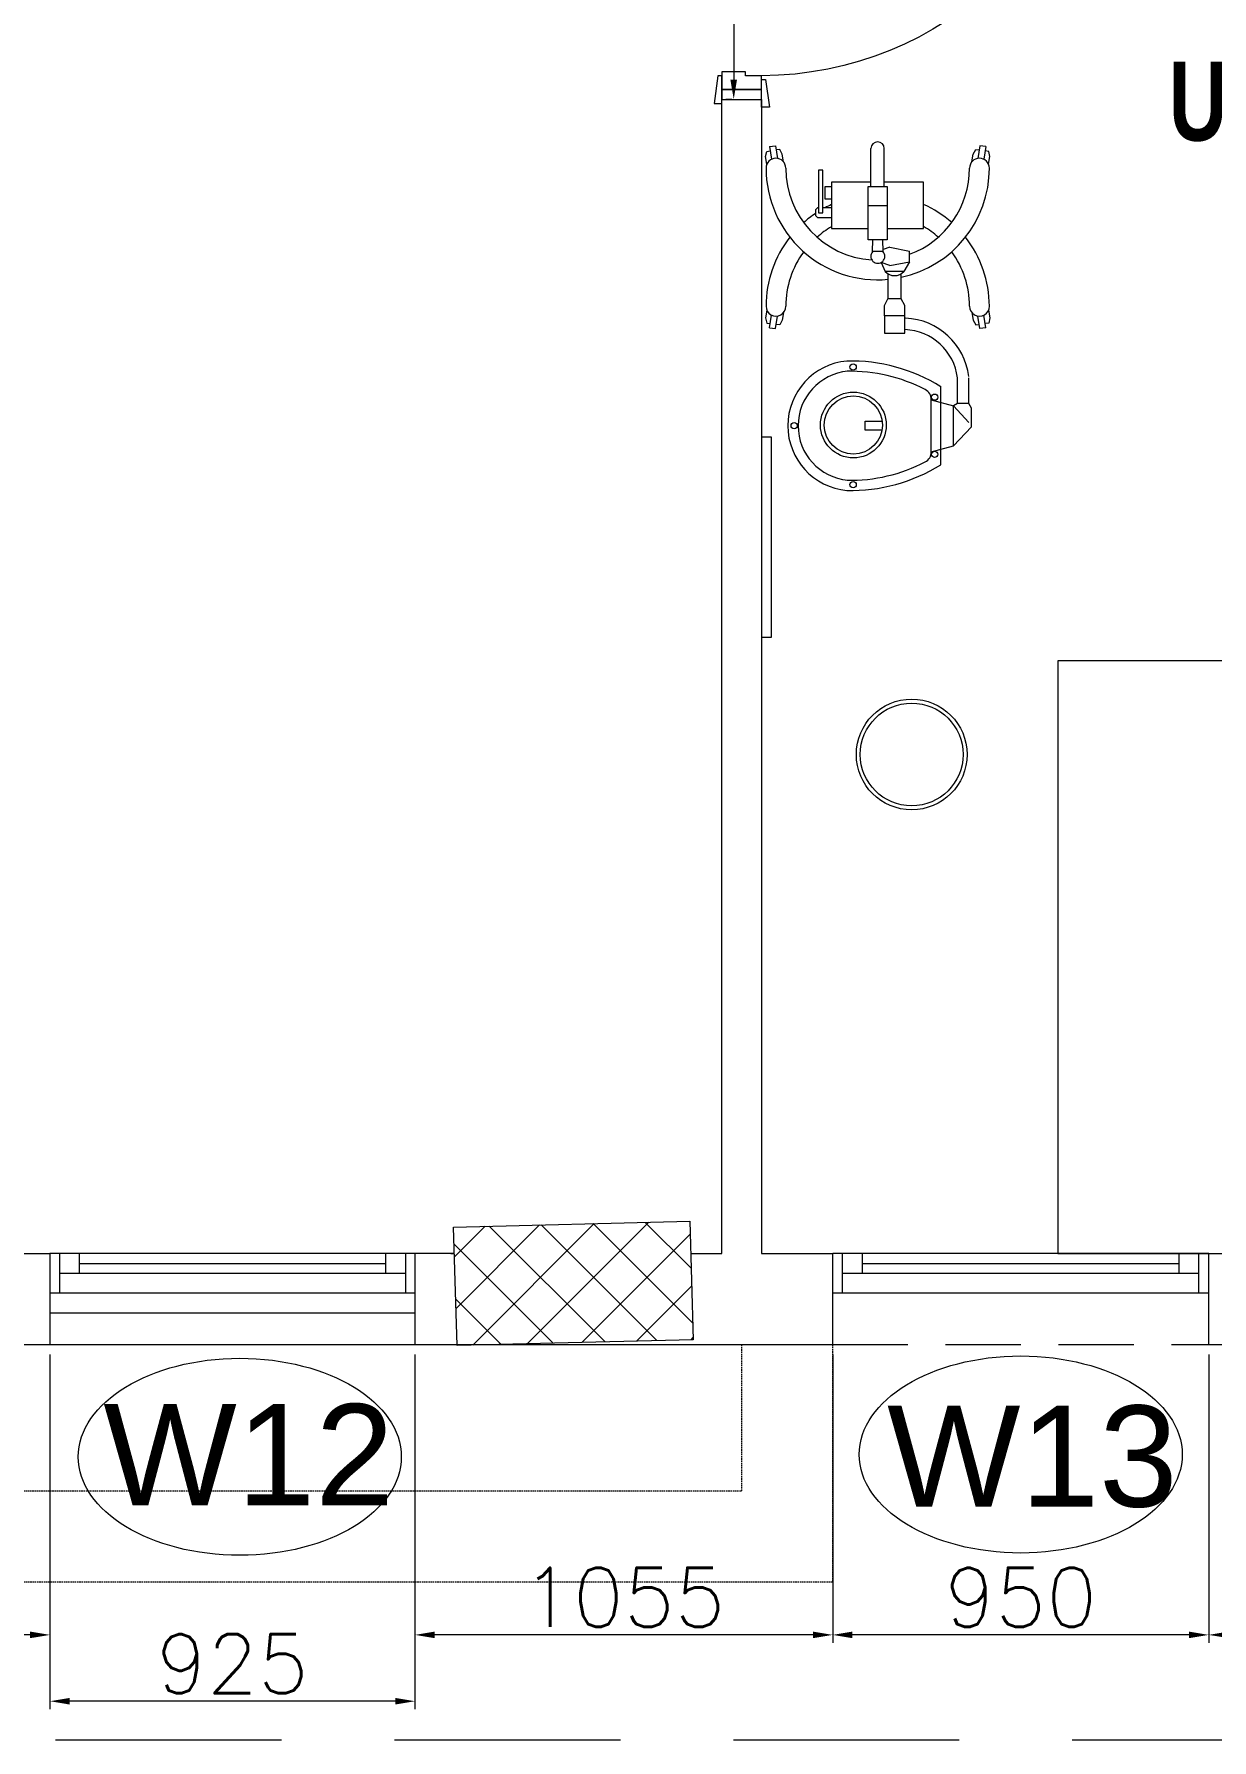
# Model space of a CAD drawing. Header units: millimetres. Extents: x -2143172 to 5255, y -610845 to 279739.
# Drawn here: x -1074197 to -1071218, y -595618 to -591303 of the extents above; entities that cross this region are included whole.
import ezdxf

# ---------------------------------------------------------------- set-up
doc = ezdxf.new("R2010")
doc.units = ezdxf.units.MM
doc.header["$LTSCALE"] = 30
doc.linetypes.add('HIDDEN', pattern=[9.525, 6.35, -3.175])
doc.linetypes.add('HIDDEN2', pattern=[0.1875, 0.125, -0.0625])
doc.layers.get('0').update_dxf_attribs({"lineweight": 5})
doc.layers.get('Defpoints').update_dxf_attribs({"lineweight": 5})
for name, color, linetype, lineweight in [('72_EGR_BASE_TEXT', 7, 'Continuous', 5), ('Al Window tag', 5, 'Continuous', 5), ('Aluminum', 7, 'Continuous', 5), ('C-HYDR-CTCH', 6, 'Continuous', 5), ('dims.', 152, 'Continuous', 5), ('Hatch', 252, 'Continuous', 5), ('LOADING', 163, 'Continuous', 5), ('Proj', 7, 'HIDDEN2', 5), ('Structure', 20, 'Continuous', 5), ('Walls', 32, 'Continuous', 5)]:
    doc.layers.add(name, color=color, linetype=linetype, lineweight=lineweight)
doc.layers.add('Wooden Joinery', color=7, linetype='Continuous', lineweight=5, true_color=0x521300)
doc.styles.add('SIMPLEX', font='SIMPLEX.shx', dxfattribs={"height": 150})
doc.styles.add('TTLB-A0-JeddahDP$0$swis721', font='swiss.ttf')
doc.styles.add('X3G_ENTITY_9EC9', font='swisscl.ttf', dxfattribs={"height": 0.2})
doc.dimstyles.new('Buk', dxfattribs={"dimtxt": 150, "dimasz": 50, "dimexe": 20, "dimexo": 25, "dimgap": 20, "dimtad": 1, "dimdec": 0, "dimrnd": 5, "dimdsep": 46, "dimtxsty": 'SIMPLEX', "dimcen": 0, "dimdle": 20, "dimclrd": 256, "dimclre": 256, "dimclrt": 256, "dimadec": 0, "dimazin": 0, "dimtfac": 0.0075, "dimtdec": 0, "dimtmove": 1, "dimatfit": 2, "dimldrblk": 'ARCHTICK', "dimfxl": 1, "dimtolj": 1, "dimtzin": 0, "dimlwd": -1, "dimlwe": -1, "dimarcsym": 0})

# ---------------------------------------------------------------- blocks, each defined once
blk = doc.blocks.new('*D362')
at = {"layer": 'Defpoints', "color": 0, "transparency": 16777216}
for p in [(-1072407, -590488.1, 0.1), (-1072427.2, -591468.1), (-1072407, -591468.1, 0.1)]:
    blk.add_point(p, dxfattribs=at)
at = {"layer": 'dims.', "linetype": 'Continuous', "transparency": 16777216}
for p, q in [((-1072432, -590488.1), (-1072447.2, -590488.1)), ((-1072432, -591468.1), (-1072447.2, -591468.1))]:
    blk.add_line(p, q, dxfattribs=at)
at = {"layer": 'dims.', "transparency": 16777216}
blk.add_line((-1072427.2, -590538.1), (-1072427.2, -591418.1), dxfattribs=at)
for points in [[(-1072435.6, -590538.1), (-1072418.9, -590538.1), (-1072427.2, -590488.1)], [(-1072435.6, -591418.1), (-1072418.9, -591418.1), (-1072427.2, -591468.1)]]:
    blk.add_solid(points, dxfattribs=at)
at = {"layer": 'dims.', "transparency": 16777216, "insert": (-1072522.2, -590978.1), "char_height": 150, "attachment_point": 5, "rotation": 90, "style": 'SIMPLEX'}
blk.add_mtext('\\A1;980', dxfattribs=at)
blk = doc.blocks.new('_ArchTick')
at = {"color": 0, "linetype": 'ByBlock', "const_width": 0.15}
blk.add_lwpolyline([(-0.5, -0.5), (0.5, 0.5)], dxfattribs=at)
blk = doc.blocks.new('*D736')
at = {"layer": 'Defpoints', "color": 0, "transparency": 16777216}
for p in [(-1071225.4, -594618.1, 0.1), (-1070641.2, -594618.1, 0.1), (-1071225.4, -595352.5)]:
    blk.add_point(p, dxfattribs=at)
at = {"layer": 'dims.', "linetype": 'Continuous', "transparency": 16777216}
for p, q in [((-1071225.4, -594643.1), (-1071225.4, -595372.5)), ((-1070641.2, -594643.1), (-1070641.2, -595372.5))]:
    blk.add_line(p, q, dxfattribs=at)
at = {"layer": 'dims.', "transparency": 16777216}
blk.add_line((-1070691.2, -595352.5), (-1071175.4, -595352.5), dxfattribs=at)
for points in [[(-1071175.4, -595344.2), (-1071175.4, -595360.8), (-1071225.4, -595352.5)], [(-1070691.2, -595344.2), (-1070691.2, -595360.8), (-1070641.2, -595352.5)]]:
    blk.add_solid(points, dxfattribs=at)
at = {"layer": 'dims.', "transparency": 16777216, "insert": (-1070933.3, -595257.5), "char_height": 150, "attachment_point": 5, "style": 'SIMPLEX'}
blk.add_mtext('\\A1;585', dxfattribs=at)
blk = doc.blocks.new('*D737')
at = {"layer": 'Defpoints', "color": 0, "transparency": 16777216}
for p in [(-1072176.8, -594618.1, 0.1), (-1071225.4, -594618.1, 0.1), (-1072176.8, -595352.5)]:
    blk.add_point(p, dxfattribs=at)
at = {"layer": 'dims.', "linetype": 'Continuous', "transparency": 16777216}
for p, q in [((-1072176.8, -594643.1), (-1072176.8, -595372.5)), ((-1071225.4, -594643.1), (-1071225.4, -595372.5))]:
    blk.add_line(p, q, dxfattribs=at)
at = {"layer": 'dims.', "transparency": 16777216}
blk.add_line((-1071275.4, -595352.5), (-1072126.8, -595352.5), dxfattribs=at)
for points in [[(-1072126.8, -595344.2), (-1072126.8, -595360.8), (-1072176.8, -595352.5)], [(-1071275.4, -595344.2), (-1071275.4, -595360.8), (-1071225.4, -595352.5)]]:
    blk.add_solid(points, dxfattribs=at)
at = {"layer": 'dims.', "transparency": 16777216, "insert": (-1071701.1, -595257.5), "char_height": 150, "attachment_point": 5, "style": 'SIMPLEX'}
blk.add_mtext('\\A1;950', dxfattribs=at)
blk = doc.blocks.new('*D738')
at = {"layer": 'Defpoints', "color": 0, "transparency": 16777216}
for p in [(-1073233.6, -594618.1, 0.1), (-1072176.8, -594618.1, 0.1), (-1073233.6, -595352.5)]:
    blk.add_point(p, dxfattribs=at)
at = {"layer": 'dims.', "linetype": 'Continuous', "transparency": 16777216}
for p, q in [((-1073233.6, -594643.1), (-1073233.6, -595372.5)), ((-1072176.8, -594643.1), (-1072176.8, -595372.5))]:
    blk.add_line(p, q, dxfattribs=at)
at = {"layer": 'dims.', "transparency": 16777216}
blk.add_line((-1072226.8, -595352.5), (-1073183.6, -595352.5), dxfattribs=at)
for points in [[(-1073183.6, -595344.2), (-1073183.6, -595360.8), (-1073233.6, -595352.5)], [(-1072226.8, -595344.2), (-1072226.8, -595360.8), (-1072176.8, -595352.5)]]:
    blk.add_solid(points, dxfattribs=at)
at = {"layer": 'dims.', "transparency": 16777216, "insert": (-1072705.2, -595257.5), "char_height": 150, "attachment_point": 5, "style": 'SIMPLEX'}
blk.add_mtext('\\A1;1055', dxfattribs=at)
blk = doc.blocks.new('*D739')
at = {"layer": 'Defpoints', "color": 0, "transparency": 16777216}
for p in [(-1074157, -594618.1, 0.1), (-1073233.6, -594618.1, 0.1), (-1074157, -595520.3)]:
    blk.add_point(p, dxfattribs=at)
at = {"layer": 'dims.', "linetype": 'Continuous', "transparency": 16777216}
for p, q in [((-1074157, -594643.1), (-1074157, -595540.3)), ((-1073233.6, -594643.1), (-1073233.6, -595540.3))]:
    blk.add_line(p, q, dxfattribs=at)
at = {"layer": 'dims.', "transparency": 16777216}
blk.add_line((-1073283.6, -595520.3), (-1074107, -595520.3), dxfattribs=at)
for points in [[(-1074107, -595512), (-1074107, -595528.7), (-1074157, -595520.3)], [(-1073283.6, -595512), (-1073283.6, -595528.7), (-1073233.6, -595520.3)]]:
    blk.add_solid(points, dxfattribs=at)
at = {"layer": 'dims.', "transparency": 16777216, "insert": (-1073695.3, -595425.3), "char_height": 150, "attachment_point": 5, "style": 'SIMPLEX'}
blk.add_mtext('\\A1;925', dxfattribs=at)
blk = doc.blocks.new('*D740')
at = {"layer": 'Defpoints', "color": 0, "transparency": 16777216}
for p in [(-1076125.4, -594618.1, 0.1), (-1074157, -594618.1, 0.1), (-1076125.4, -595352.5)]:
    blk.add_point(p, dxfattribs=at)
at = {"layer": 'dims.', "linetype": 'Continuous', "transparency": 16777216}
for p, q in [((-1076125.4, -594643.1), (-1076125.4, -595372.5)), ((-1074157, -594643.1), (-1074157, -595372.5))]:
    blk.add_line(p, q, dxfattribs=at)
at = {"layer": 'dims.', "transparency": 16777216}
blk.add_line((-1074207, -595352.5), (-1076075.4, -595352.5), dxfattribs=at)
for points in [[(-1076075.4, -595344.2), (-1076075.4, -595360.8), (-1076125.4, -595352.5)], [(-1074207, -595344.2), (-1074207, -595360.8), (-1074157, -595352.5)]]:
    blk.add_solid(points, dxfattribs=at)
at = {"layer": 'dims.', "transparency": 16777216, "insert": (-1075141.2, -595257.5), "char_height": 150, "attachment_point": 5, "style": 'SIMPLEX'}
blk.add_mtext('\\A1;1970', dxfattribs=at)
blk = doc.blocks.new('A$C72370EFE')
at = {"layer": 'Wooden Joinery'}
for p, q in [((-0.01, -0.04), (-0.02, -0.04)), ((-0.01, -0.03), (-0.01, -0.07)), ((0, -0.03), (-0.01, -0.03)), ((0.04, -0.03), (0.05, -0.03)), ((0.05, -0.03), (0.05, -0.07)), ((0.05, -0.04), (0.06, -0.04)), ((-0.05, -0.07), (-0.05, -0.16)), ((-0.03, -0.07), (-0.03, -0.16)), ((-0.01, -0.06), (-0.02, -0.06)), ((0, -0.07), (-0.01, -0.07)), ((0.04, -0.07), (0.05, -0.07)), ((0.05, -0.06), (0.06, -0.06)), ((0.07, -0.07), (0.07, -0.16)), ((0.09, -0.07), (0.09, -0.16)), ((-0.01, -0.17), (-0.02, -0.17)), ((-0.01, -0.17), (-0.01, -0.19)), ((0.05, -0.17), (0.06, -0.17)), ((0.05, -0.17), (0.05, -0.19)), ((-0.01, -0.19), (-0.02, -0.19)), ((0.05, -0.19), (0.06, -0.19))]:
    blk.add_line(p, q, dxfattribs=at)
for centre, radius, start, end in [((-0.02, -0.07), 0.03, 90, 180), ((0.06, -0.07), 0.03, 0, 90), ((-0.02, -0.07), 0.01, 90, 180), ((0.06, -0.07), 0.01, 0, 90), ((-0.02, -0.16), 0.03, 180, 270), ((-0.02, -0.16), 0.01, 180, 270), ((0.06, -0.16), 0.01, 270, 0), ((0.06, -0.16), 0.03, 270, 0)]:
    blk.add_arc(centre, radius, start, end, dxfattribs=at)
blk = doc.blocks.new('A$C5DAD61B4')
at = {"layer": 'Wooden Joinery'}
for points in [[(80, 959.1), (80, 969.1), (10, 979.1), (10, 959.1)], [(940, 959.1), (940, 969.1), (1010, 979.1), (1010, 959.1)], [(70, 859.1), (70, 849.1), (0, 839.1), (0, 859.1)], [(120, 859.1), (120, 0), (80, 0), (80, 859.1)], [(950, 859.1), (950, 849.1), (1020, 839.1), (1020, 859.1)]]:
    blk.add_lwpolyline(points, close=True, dxfattribs=at)
for points in [[(45, 859.1), (45, 959.1), (20, 959.1), (20, 859.1), (45, 859.1)], [(45, 859.1), (80, 859.1), (80, 899.1), (90, 899.1), (90, 959.1), (45, 959.1), (45, 859.1)], [(975, 859.1), (940, 859.1), (940, 899.1), (930, 899.1), (930, 959.1), (975, 959.1), (975, 859.1)], [(975, 859.1), (975, 959.1), (1000, 959.1), (1000, 859.1), (975, 859.1)]]:
    blk.add_lwpolyline(points, dxfattribs=at)
blk.add_arc((80, 859.1), 860, 272.666, 0, dxfattribs=at)
at = {"layer": 'Wooden Joinery', "xscale": 999.9999999998854, "yscale": 999.9999999998854, "zscale": 999.9999999998854, "rotation": 180}
blk.add_blockref('A$C72370EFE', (120, 0), dxfattribs=at)
blk = doc.blocks.new('A$C47696aed')
at = {"layer": 'Hatch'}
h = blk.add_hatch(dxfattribs=at)
h.set_pattern_fill('ANSI37', color=256, scale=30)
h.paths.add_polyline_path([(50952.7, 21917.9), (50348.7, 21909.7), (50352.6, 21621.3), (50956.6, 21629.5)])
h.paths.add_polyline_path([(43791.9, 21910.1), (43208.4, 21904.7), (43188.5, 21613.3), (43772, 21618.7)])
h.paths.add_polyline_path([(29414.9, 21902.8), (28815.8, 21898.7), (28810.1, 21605.6), (29409.2, 21609.7)])
h.paths.add_polyline_path([(36600.2, 21904.9), (35999, 21897.4), (35990.7, 21611.8), (36591.9, 21619.3)])
h.paths.add_polyline_path([(22195.7, 21912), (21589.3, 21890.2), (21603.8, 21597.6), (22210.2, 21619.5)])
h.paths.add_polyline_path([(15459.1, 21901.7), (14237.2, 21925.6), (14230.7, 21629.5), (15452.7, 21605.5)])
h.paths.add_polyline_path([(15473.2, 14701.6), (14258.2, 14685.8), (14244.7, 14393.4), (15459.7, 14409.1)])
h.paths.add_polyline_path([(15447.1, 7508.4), (14244, 7492.4), (14238.3, 7199.4), (15441.4, 7215.3)])
h.paths.add_polyline_path([(15465.6, 309.7), (14269, 298.3), (14271.8, 3.8), (15468.5, 15.2)])
h.paths.add_polyline_path([(7830.6, 311.8), (7227.1, 308.1), (7237.7, 22.6), (7841.3, 26.3)])
h.paths.add_polyline_path([(7815.2, 7509.8), (7218.4, 7511.4), (7218.2, 7210.2), (7815.1, 7208.6)])
h.paths.add_polyline_path([(7825.1, 14699.4), (7205.8, 14700.6), (7195.2, 14397.6), (7814.5, 14396.4)])
h.paths.add_polyline_path([(7801.7, 21878.7), (7201.1, 21893.2), (7197.5, 21603.6), (7798.1, 21589.1)])
h.paths.add_polyline_path([(602.6, 21876.9), (0, 21899.6), (1.9, 21611.2), (604.5, 21588.5)])
h.paths.add_polyline_path([(610.4, 7498.6), (8.3, 7491.6), (11.7, 7200), (613.7, 7206.9)])
h.paths.add_polyline_path([(627.9, 303.9), (29.5, 302.9), (34.3, 2.3), (632.7, 3.3)])
h.paths.add_polyline_path([(22214.6, 317.2), (21608.9, 304.3), (21614.6, 3.1), (22220.3, 16)])
h.paths.add_polyline_path([(22208.1, 7509.7), (21613.7, 7492.1), (21615.8, 7195.5), (22210.2, 7213.1)])
h.paths.add_polyline_path([(22199.3, 14717.7), (21600.4, 14710), (21604.4, 14409.9), (22203.4, 14417.6)])
h.paths.add_polyline_path([(29399.7, 14702.4), (28797.7, 14707.1), (28802, 14415), (29403.9, 14410.3)])
h.paths.add_polyline_path([(29403.4, 7519.8), (28799.6, 7502.2), (28813, 7202.1), (29413.1, 7223.2)])
h.paths.add_polyline_path([(29419.5, 303.8), (28815.7, 310.4), (28813.3, 24.7), (29417.2, 18.1)])
h.paths.add_polyline_path([(36618, 314.2), (36020.7, 299.7), (36029.7, 0), (36627, 14.6)])
h.paths.add_polyline_path([(36610.7, 7502.6), (36009.5, 7504.5), (36010.6, 7207.3), (36611.9, 7205.4)])
h.paths.add_polyline_path([(36574.3, 14706.4), (35993.4, 14711.1), (36013.1, 14421.3), (36594, 14416.6)])
h.paths.add_polyline_path([(43777.6, 14705.7), (43180, 14719.4), (43182, 14427.5), (43779.6, 14413.8)])
h.paths.add_polyline_path([(43778.6, 7507.1), (43210.2, 7499.5), (43212, 7205.4), (43780.5, 7213)])
h.paths.add_polyline_path([(43815.7, 310), (43210.4, 307.3), (43211.8, 2.8), (43817, 5.4)])
h.paths.add_polyline_path([(50989.9, 309.5), (50401.9, 325.5), (50388.7, 18.3), (50976.7, 2.3)])
h.paths.add_polyline_path([(50974.1, 7508.9), (50370.9, 7510), (50368.9, 7213.4), (50972.2, 7212.3)])
at = {"layer": 'C-HYDR-CTCH', "color": 4, "flags": 128}
blk.add_lwpolyline([(36618, 314.2), (36627, 14.6), (36029.7, 0), (36020.7, 299.7), (36618, 314.2)], dxfattribs=at)
blk = doc.blocks.new('A$C26B447E0')
at = {"layer": 'Al Window tag'}
blk.add_ellipse((-26.6, -343.9, -0.1), major_axis=(408.6, 0), ratio=0.610025, dxfattribs=at)
at = {"layer": 'Al Window tag', "insert": (-371.8, -210.4, -0.1), "char_height": 256, "attachment_point": 1, "style": 'TTLB-A0-JeddahDP$0$swis721'}
blk.add_mtext_dynamic_manual_height_columns('W12', width=1569.457, gutter_width=9406.5, heights=[480.3], dxfattribs=at)
blk = doc.blocks.new('A$C18073A4C')
at = {"layer": 'Al Window tag'}
blk.add_ellipse((0, 0), major_axis=(408.6, 0), ratio=0.610025, dxfattribs=at)
at = {"layer": 'Al Window tag', "insert": (-338.2, 123.8, 0), "char_height": 256, "attachment_point": 1, "style": 'TTLB-A0-JeddahDP$0$swis721'}
blk.add_mtext_dynamic_manual_height_columns('W13', width=1569.457, gutter_width=9406.5, heights=[480.3], dxfattribs=at)
blk = doc.blocks.new('WM00001-P')
blk.add_circle((0, 0), 0.14)
at = {"color": 8}
blk.add_circle((0, 0), 0.13, dxfattribs=at)
blk = doc.blocks.new('mobile light')
at = {"layer": 'LOADING'}
for p, q in [((1882.58, -498.29), (1882.35, -499.8)), ((1882.35, -499.8), (1885.55, -500.28)), ((1882.58, -498.29), (1885.78, -498.78)), ((1883.28, -500.85), (1883.42, -499.96)), ((1883.78, -497.56), (1883.65, -498.45)), ((1885.1, -497.29), (1883.78, -497.56)), ((1887.04, -497.59), (1885.1, -497.29)), ((1923.94, -497.59), (1925.88, -497.29)), ((1928.41, -498.29), (1925.2, -498.78)), ((1928.63, -499.8), (1925.43, -500.28)), ((1925.88, -497.29), (1927.2, -497.56)), ((1927.2, -497.56), (1927.33, -498.45)), ((1927.7, -500.85), (1927.56, -499.96)), ((1928.41, -498.29), (1928.63, -499.8)), ((1884.47, -501.5), (1883.28, -500.85)), ((1886.4, -501.79), (1884.47, -501.5)), ((1924.58, -501.79), (1926.52, -501.5)), ((1926.52, -501.5), (1927.7, -500.85)), ((1947.59, -502.62), (1941.09, -502.62)), ((1948.76, -501.94), (1947.59, -502.62)), ((1947.59, -502.62), (1947.59, -505.45)), ((1948.15, -506.5), (1952.41, -502.55)), ((1953.47, -501.94), (1948.76, -501.94)), ((1958.23, -506.5), (1953.47, -501.94)), ((1947.59, -505.45), (1941.09, -505.45)), ((1946.6, -512.08), (1948.15, -506.5)), ((1947.59, -505.45), (1948.15, -506.5)), ((1958.23, -506.5), (1948.15, -506.5)), ((1959.78, -512.08), (1958.23, -506.5)), ((1963.08, -509.67), (1943.3, -509.67)), ((1959.78, -512.08), (1946.6, -512.08)), ((1908.01, -522.53), (1909, -517.55)), ((1911.69, -517.55), (1909, -517.55)), ((1912.69, -522.53), (1911.69, -517.55)), ((1911.69, -517.55), (1914.17, -518.99)), ((1914.17, -518.99), (1914.17, -523.77)), ((1921.08, -519.69), (1914.74, -519.69)), ((1922.73, -518.8), (1921.08, -519.69)), ((1921.08, -519.69), (1921.08, -523.01)), ((1921.08, -519.69), (1921.08, -523.01)), ((1925.38, -518.8), (1922.73, -518.8)), ((1892.68, -523.97), (1883.05, -523.97)), ((1892.68, -528.06), (1892.68, -523.24)), ((1892.68, -523.24), (1906.16, -523.24)), ((1897.5, -528.06), (1897.5, -523.24)), ((1906.16, -523.24), (1906.16, -528.06)), ((1909.15, -524.25), (1906.16, -524.32)), ((1908.01, -522.53), (1908.62, -524.28)), ((1909.15, -524.25), (1909.15, -526.94)), ((1912.69, -522.53), (1911.9, -524.78)), ((1911.9, -524.78), (1914.17, -523.77)), ((1921.08, -523.01), (1914.77, -523.01)), ((1922.73, -523.93), (1921.08, -523.04)), ((1925.38, -523.93), (1922.73, -523.93)), ((1892.68, -527.34), (1883.05, -527.34)), ((1906.16, -528.06), (1892.68, -528.06)), ((1909.15, -526.94), (1906.16, -526.87)), ((1882.35, -551.47), (1885.55, -550.99)), ((1882.58, -552.98), (1882.35, -551.47)), ((1884.47, -549.77), (1883.28, -550.42)), ((1883.28, -550.42), (1883.42, -551.31)), ((1886.4, -549.48), (1884.47, -549.77)), ((1924.58, -549.48), (1926.52, -549.77)), ((1928.63, -551.47), (1925.43, -550.99)), ((1926.52, -549.77), (1927.7, -550.42)), ((1927.7, -550.42), (1927.56, -551.31)), ((1928.41, -552.98), (1928.63, -551.47)), ((1882.58, -552.98), (1885.78, -552.5)), ((1883.78, -553.71), (1883.65, -552.82)), ((1885.1, -553.98), (1883.78, -553.71)), ((1887.04, -553.69), (1885.1, -553.98)), ((1923.94, -553.69), (1925.88, -553.98)), ((1928.41, -552.98), (1925.2, -552.5)), ((1925.88, -553.98), (1927.2, -553.71)), ((1927.2, -553.71), (1927.33, -552.82))]:
    blk.add_line(p, q, dxfattribs=at)
for points in [[(1903.33, -523.24), (1903.33, -514.02), (1891.61, -514.02), (1891.61, -523.97)], [(1954.27, -524.55), (1954.27, -528.82), (1952.05, -528.82), (1952.05, -524.5)], [(1891.61, -527.34), (1891.61, -537.34), (1903.33, -537.34), (1903.33, -528.06)], [(1892.74, -537.34), (1892.74, -539.04), (1895.76, -539.04), (1895.76, -537.34)], [(1898.05, -537.34), (1898.05, -539.5)], [(1898.05, -540.63), (1898.05, -540.87), (1898.53, -541.35), (1900.02, -541.35), (1900.5, -540.87), (1900.5, -537.34)]]:
    blk.add_lwpolyline(points, dxfattribs=at)
for points in [[(1929.78, -518.8), (1925.38, -518.8), (1925.38, -523.93), (1929.78, -523.93)], [(1899.3, -539.5), (1888.5, -539.5), (1888.5, -540.63), (1899.3, -540.63)]]:
    blk.add_lwpolyline(points, close=True, dxfattribs=at)
for centre, radius in [((1945.96, -511.25), 0.793), ((1960.42, -511.25), 0.793), ((1953.01, -531.79), 8.32), ((1953.01, -531.79), 7.35), ((1938.31, -531.85), 0.793), ((1968.07, -531.85), 0.793), ((1953.19, -546.77), 0.793)]:
    blk.add_circle(centre, radius, dxfattribs=at)
for centre, radius, start, end in [((1888.02, -499.89), 2.5, 90, 270), ((1888.02, -525.64), 28.25, 12.1463, 90), ((1922.96, -525.64), 28.25, 90, 128.2073), ((1922.96, -499.89), 2.5, 270, 90), ((1888.02, -525.64), 23.25, 20.3387, 90), ((1922.96, -525.64), 23.25, 90, 126.3743), ((1942.82, -519.31), 16.86, 97.1293, 177.6115), ((1922.96, -525.64), 28.25, 138.4974, 155.7305), ((1942.82, -519.31), 13.97, 97.1293, 177.6115), ((1922.96, -525.64), 23.25, 138.7224, 150.0382), ((1980.13, -532.49), 43.32, 148.2167, 181.2501), ((1946.6, -514.96), 2.89, 90, 152.4092), ((1959.78, -514.96), 2.89, 27.5908, 90), ((1926.25, -532.49), 43.32, 358.7499, 31.7833), ((1980.13, -532.49), 40.72, 152.4092, 181.2501), ((1926.25, -532.49), 40.72, 358.7499, 27.5908), ((1911.94, -521.38), 3.27, 313.0112, 46.9888), ((1883.05, -525.65), 1.68, 90, 270), ((1888.02, -525.64), 28.25, 270, 5.3386), ((1910.32, -525.6), 1.78, 229.0673, 130.9327), ((1888.02, -525.64), 23.25, 270, 356.3184), ((1953.19, -531.93), 16.44, 185.2361, 354.7639), ((1953.19, -531.93), 13.84, 185.2361, 354.7639), ((1922.96, -525.64), 28.25, 204.483, 208.105), ((1922.96, -525.64), 23.25, 210.2349, 221.2776), ((1922.96, -525.64), 28.25, 213.7985, 221.5026), ((1922.96, -525.64), 28.25, 231.7927, 270), ((1922.96, -525.64), 23.25, 233.6257, 270), ((1888.02, -551.39), 2.5, 90, 270), ((1922.96, -551.39), 2.5, 270, 90)]:
    blk.add_arc(centre, radius, start, end, dxfattribs=at)

msp = doc.modelspace()

# ---------------------------------------------------------------- linework, layer by layer
at = {"layer": 'Aluminum', "color": 219, "true_color": 0x642165}
for p, q in [((-1073232, -594388.1, 0.2), (-1074157, -594388.1, 0.2)), ((-1074132, -594488.1, 0.2), (-1074132, -594388.1, 0.2)), ((-1074082, -594438.1, 0.2), (-1074082, -594388.1, 0.2)), ((-1073307, -594438.1, 0.2), (-1073307, -594388.1, 0.2)), ((-1073257, -594488.1, 0.2), (-1073257, -594388.1, 0.2)), ((-1073257, -594438.1, 0.2), (-1074132, -594438.1, 0.2)), ((-1074082, -594413.1, 0.2), (-1073307, -594413.1, 0.2)), ((-1073233.6, -594488.1, 0.2), (-1074157, -594488.1, 0.2)), ((-1074157, -594538.1, 0.2), (-1073233.6, -594538.1, 0.2)), ((-1074157, -594618.1, 0.2), (-1073143.2, -594618.1, 0.2))]:
    msp.add_line(p, q, dxfattribs=at)
at = {"layer": 'Aluminum'}
for p, q in [((-1071225.4, -594388.1, 0.2), (-1072176.8, -594388.1, 0.2)), ((-1072151.8, -594488.1, 0.2), (-1072151.8, -594388.1, 0.2)), ((-1072101.8, -594438.1, 0.2), (-1072101.8, -594388.1, 0.2)), ((-1071300.4, -594438.1, 0.2), (-1071300.4, -594388.1, 0.2)), ((-1071250.4, -594488.1, 0.2), (-1071250.4, -594388.1, 0.2)), ((-1071250.4, -594438.1, 0.2), (-1072151.8, -594438.1, 0.2)), ((-1072101.8, -594413.1, 0.2), (-1071300.4, -594413.1, 0.2)), ((-1071225.4, -594488.1, 0.2), (-1072176.8, -594488.1, 0.2))]:
    msp.add_line(p, q, dxfattribs=at)
at = {"layer": 'LOADING', "elevation": 0.1}
msp.add_lwpolyline([(-1072332, -592322.6), (-1072357, -592322.6), (-1072357, -592828.6), (-1072332, -592828.6), (-1072332, -592322.6)], dxfattribs=at)
msp.add_lwpolyline([(-1071607, -594388.1), (-1070857, -594388.1), (-1070857, -592888.1), (-1071607, -592888.1)], close=True, dxfattribs=at)
at = {"layer": 'Proj'}
for p, q in [((-1072406.8, -594988.1, 0.2), (-1072406.8, -594618.1, 0.2)), ((-1072176.8, -595218.1, 0.2), (-1072176.8, -594618.1, 0.2)), ((-1087347.2, -594988.1, 0.2), (-1072406.8, -594988.1, 0.2)), ((-1087577.2, -595218.1, 0.2), (-1072176.8, -595218.1, 0.2))]:
    msp.add_line(p, q, dxfattribs=at)
at = {"layer": 'Proj', "linetype": 'HIDDEN'}
msp.add_line((-1072176.8, -594618.1, 0.2), (-1071225.4, -594618.1, 0.2), dxfattribs=at)
at = {"layer": 'Proj', "linetype": 'HIDDEN', "ltscale": 3, "elevation": 0.2}
msp.add_lwpolyline([(-1058727, -571718.1), (-1110147, -571718.1), (-1110147, -595618.1), (-1058727, -595618.1)], dxfattribs=at)
at = {"layer": 'Walls'}
for p, q in [((-1072457, -594388.1, 0.2), (-1072457, -591468.1, 0.2)), ((-1072457, -591468.1, 0.2), (-1072357, -591468.1, 0.2)), ((-1072357, -591468.1, 0.2), (-1072357, -594388.1, 0.2)), ((-1074257, -594388.1, 0.2), (-1074157, -594388.1, 0.2)), ((-1074157, -594388.1, 0.2), (-1074157, -594618.1, 0.2)), ((-1073133.6, -594388.1, 0.2), (-1073233.6, -594388.1, 0.2)), ((-1073233.6, -594388.1, 0.2), (-1073233.6, -594618.1, 0.2)), ((-1073143.2, -594388.1, 0.2), (-1073133.6, -594388.1, 0.2)), ((-1072535.9, -594388.1, 0.2), (-1072457, -594388.1, 0.2)), ((-1072535.9, -594388.1, 0.2), (-1072457, -594388.1, 0.2)), ((-1072357, -594388.1, 0.2), (-1072176.8, -594388.1, 0.2)), ((-1072357, -594388.1, 0.2), (-1072176.8, -594388.1, 0.2)), ((-1072176.8, -594618.1, 0.2), (-1072176.8, -594388.1, 0.2)), ((-1072176.8, -594618.1, 0.2), (-1072176.8, -594388.1, 0.2)), ((-1071225.4, -594618.1, 0.2), (-1071225.4, -594388.1, 0.2)), ((-1071225.4, -594388.1, 0.2), (-1070641.2, -594388.1, 0.2)), ((-1076125.4, -594618.1, 0.2), (-1074157, -594618.1, 0.2)), ((-1073233.6, -594618.1, 0.2), (-1072176.8, -594618.1, 0.2)), ((-1073143.2, -594618.1, 0.2), (-1072176.8, -594618.1, 0.2)), ((-1071225.4, -594618.1, 0.2), (-1070641.2, -594618.1, 0.2))]:
    msp.add_line(p, q, dxfattribs=at)

# ---------------------------------------------------------------- block references
at = {"layer": 'Al Window tag'}
for name, p in [('A$C26B447E0', (-1073650.1, -594558.1, 0.5)), ('A$C18073A4C', (-1071701.1, -594896.1, 0.4))]:
    msp.add_blockref(name, p, dxfattribs=at)
at = {"layer": 'LOADING', "xscale": 10, "yscale": 10, "zscale": 10, "rotation": 269.9999999999999}
msp.add_blockref('mobile light', (-1066806.6, -572761.8, 0), dxfattribs=at)
at = {"layer": 'LOADING', "extrusion": (2.25644e-18, -2.24019e-05, -1), "xscale": -1000, "yscale": 1000, "zscale": 1000, "rotation": 90}
msp.add_blockref('WM00001-P', (1071977, -593125.3, 13.2), dxfattribs=at)
at = {"layer": 'Structure', "color": 3}
msp.add_blockref('A$C47696aed', (-1109156.4, -594620.4, 0.2), dxfattribs=at)
at = {"layer": 'Wooden Joinery', "xscale": -1, "rotation": 90}
msp.add_blockref('A$C5DAD61B4', (-1071497.9, -590468.1, 0.2), dxfattribs=at)

# ---------------------------------------------------------------- texts
at = {"layer": '72_EGR_BASE_TEXT', "insert": (-1070552.4, -591372.4, 0.2), "char_height": 200, "attachment_point": 2, "style": 'X3G_ENTITY_9EC9'}
msp.add_mtext('{\\fSwis721 LtCn BT|b1|i0|c0|p34;URODYNAMICS}', dxfattribs=at)

# ---------------------------------------------------------------- dimensions: what is measured, and where the dimension line sits
at = {"layer": 'dims.'}
dim = msp.add_linear_dim(base=(-1072427.2, -591468.1, 0.1), p1=(-1072407, -590488.1, 0.2), p2=(-1072407, -591468.1, 0.2), angle=90, dimstyle='Buk', dxfattribs=at)
dim.commit()
dim.dimension.update_dxf_attribs({"geometry": '*D362', "text_midpoint": (-1072522.2, -590978.1, 0.1)})
for base, p1, p2, picture, middle in [((-1076125.4, -595352.5, 0.1), (-1074157, -594618.1, 0.2), (-1076125.4, -594618.1, 0.2), '*D740', (-1075141.2, -595257.5, 0.1)), ((-1074157, -595520.3, 0.1), (-1073233.6, -594618.1, 0.2), (-1074157, -594618.1, 0.2), '*D739', (-1073695.3, -595425.3, 0.1)), ((-1073233.6, -595352.5, 0.1), (-1072176.8, -594618.1, 0.2), (-1073233.6, -594618.1, 0.2), '*D738', (-1072705.2, -595257.5, 0.1)), ((-1072176.8, -595352.5, 0.1), (-1071225.4, -594618.1, 0.2), (-1072176.8, -594618.1, 0.2), '*D737', (-1071701.1, -595257.5, 0.1)), ((-1071225.4, -595352.5, 0.1), (-1070641.2, -594618.1, 0.2), (-1071225.4, -594618.1, 0.2), '*D736', (-1070933.3, -595257.5, 0.1))]:
    dim = msp.add_linear_dim(base=base, p1=p1, p2=p2, dimstyle='Buk', dxfattribs=at)
    dim.commit()
    dim.dimension.update_dxf_attribs({"geometry": picture, "text_midpoint": middle})

doc.saveas('drawing.dxf')
